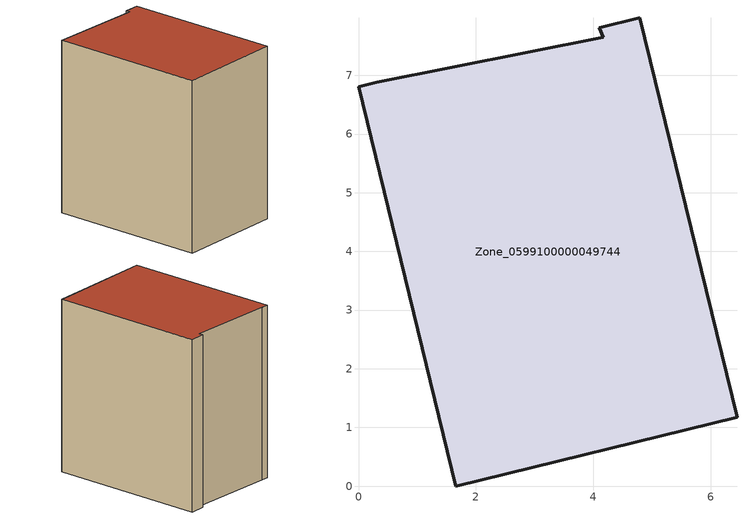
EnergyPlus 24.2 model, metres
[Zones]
Zone_0599100000049744
 floor ground (C_G): 4.1,7.81 4.79,7.98 6.45,1.17 1.66,0 0,6.81 0.31,6.89 4.17,7.65 z0
 wall outside (C_F): 1.66,0 6.45,1.17 4.79,7.98 4.1,7.81 4.17,7.65 0.31,6.89 0,6.81 1.66,0 z0:7.75
 roof outside (C_R): 4.79,7.98 4.1,7.81 4.17,7.65 0.31,6.89 0,6.81 1.66,0 6.45,1.17 z7.75
[BUILDING]
Pand.0599100000049744: North Axis=0; Terrain=City; Loads Convergence Tolerance Value=0.04; Temperature Convergence Tolerance Value=0.4; Solar Distribution=FullExterior; Maximum Number of Warmup Days=25; Minimum Number of Warmup Days=1
[Site:Location]
Rotterdam.The.Hague.AP_ZH_NLD Design_Conditions: Latitude=51.96; Longitude=4.45; Time Zone=1; Elevation=-4.5
[SITE:GROUNDTEMPERATURE:BUILDINGSURFACE]
18, 18, 18, 18, 18, 18, 18, 18, 18, 18, 18, 18
[MATERIAL] Thermal Absorptance=0.9; Solar Absorptance=0.7; Visible Absorptance=0.7
Name | Roughness | Thickness | Conductivity | Density | Specific Heat
G.TI.1946 | MediumSmooth | 0.15 | 1 | 540 | 1210
F.TI.1946 | Rough | 0.3 | 0.857143 | 1920 | 840
R.TI.1946 | MediumRough | 0.2 | 0.1 | 1500 | 1000
[CONSTRUCTION]
C_G: G.TI.1946
C_F: F.TI.1946
C_R: R.TI.1946
[ZONE]
Zone_0599100000049744: Type=1; Multiplier=1; Ceiling Height=Autocalculate; Volume=Autocalculate; Floor Area=autocalculate; Part of Total Floor Area=Yes
[ZONEINFILTRATION:DESIGNFLOWRATE]
Infil_Zone_0599100000049744: Zone or ZoneList or Space or SpaceList=Zone_0599100000049744; Schedule=AlwaysOn; Design Flow Rate Calculation Method=Flow/Area; Flow Rate per Floor Area=0.003; Constant Term Coefficient=1; Temperature Term Coefficient=0; Velocity Term Coefficient=0; Velocity Squared Term Coefficient=0
[HVACTEMPLATE:ZONE:IDEALLOADSAIRSYSTEM]
Zone_0599100000049744: Maximum Heating Supply Air Temperature=50; Minimum Cooling Supply Air Temperature=13; Maximum Heating Supply Air Humidity Ratio=0.0156; Minimum Cooling Supply Air Humidity Ratio=0.0077; Heating Limit=NoLimit; Cooling Limit=NoLimit; Dehumidification Control Type=ConstantSensibleHeatRatio; Cooling Sensible Heat Ratio=0.7; Dehumidification Setpoint=60; Humidification Control Type=None; Humidification Setpoint=30; Outdoor Air Method=None; Outdoor Air Flow Rate per Person=0.00944; Outdoor Air Flow Rate per Zone Floor Area=0; Outdoor Air Flow Rate per Zone=0; Demand Controlled Ventilation Type=None; Outdoor Air Economizer Type=NoEconomizer; Heat Recovery Type=None; Sensible Heat Recovery Effectiveness=0.7; Latent Heat Recovery Effectiveness=0.65
[ZONECONTROL:THERMOSTAT]
ThermostatControl_Zone_0599100000049744: Zone or ZoneList=Zone_0599100000049744; Control Type Schedule=DualSetpointControlType; Control 1=Thermostat_Zone_0599100000049744; Temperature Difference Between Cutout And Setpoint=0
[THERMOSTATSETPOINT:DUALSETPOINT]
Thermostat_Zone_0599100000049744: Heating Setpoint Temperature Schedule=HeatingSetpoint_Zone_0599100000049744; Cooling Setpoint Temperature Schedule=CoolingSetpoint_Zone_0599100000049744
[SCHEDULE:COMPACT]
HeatingSetpoint_Zone_0599100000049744: Through: 12/31, For: AllDays, Until: 24:00, 21
CoolingSetpoint_Zone_0599100000049744: Through: 12/31, For: AllDays, Until: 24:00, 24
DualSetpointControlType: Through: 12/31, For: AllDays, Until: 24:00, 4
AlwaysOn: Through: 12/31, For: AllDays, Until: 24:00, 1
